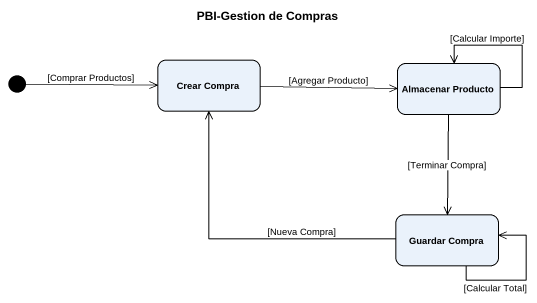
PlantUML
@startuml
title PBI-Gestion de Compras
hide empty description
state "Crear Compra" as Crear_Compra
state "Almacenar Producto" as Almacenar_Producto
state "Guardar Compra" as Guardar_Compra
[*] -right-> Crear_Compra : [Comprar Productos]
Crear_Compra -right-> Almacenar_Producto : [Agregar Producto]
Almacenar_Producto --> Almacenar_Producto : [Calcular Importe]
Almacenar_Producto --> Guardar_Compra : [Terminar Compra]
Guardar_Compra -up-> Crear_Compra : [Nueva Compra]
Guardar_Compra --> Guardar_Compra : [Calcular Total]
@enduml
